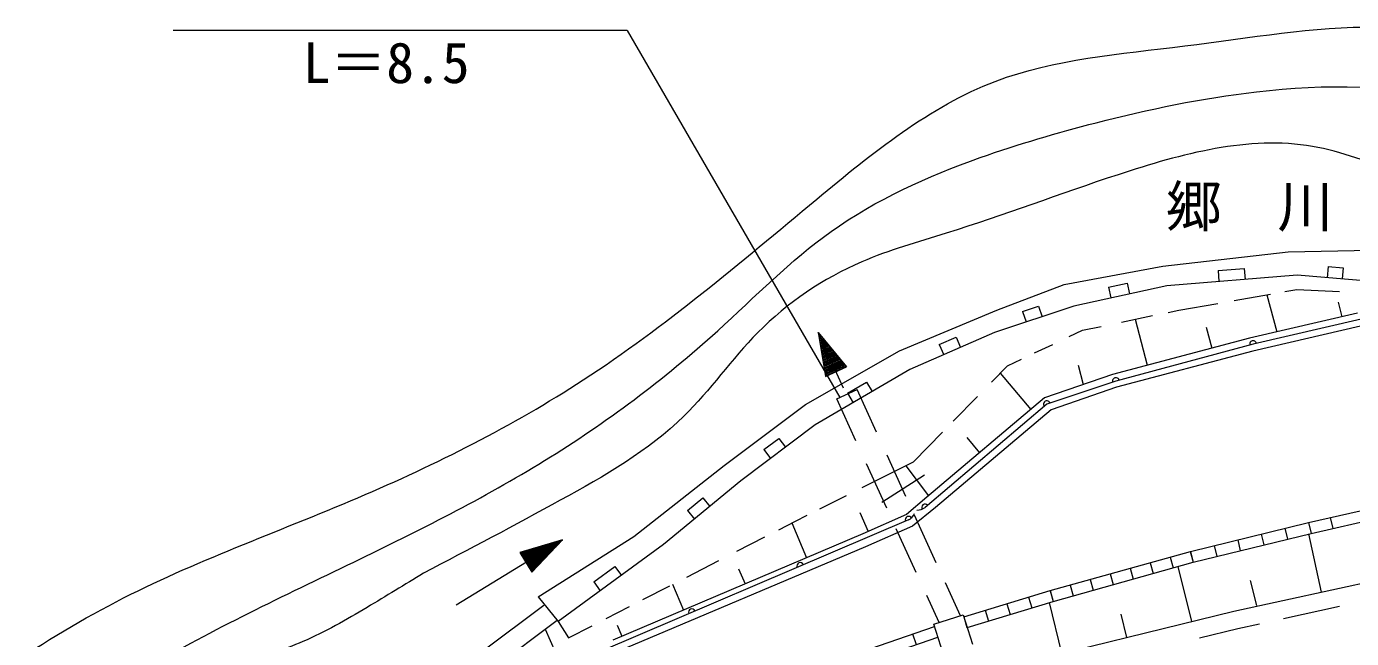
# Model space of a CAD drawing. Units: millimetres, scale not verified. Extents: x 40000 to 680000, y 20000 to 380000.
# Drawn here: x 155515 to 214966, y 306194 to 333648 of the extents above; entities that cross this region are included whole.
import ezdxf
from ezdxf.enums import TextEntityAlignment as Align

# ---------------------------------------------------------------- set-up
doc = ezdxf.new("R2010")
doc.units = ezdxf.units.MM
doc.header["$LTSCALE"] = 1000
for name, color, linetype, lineweight in [('M-BGD', 7, 'Continuous', 13), ('M-TTL-FRAM', 7, 'Continuous', 13), ('M-TTL-TXT', 7, 'Continuous', 13)]:
    doc.layers.add(name, color=color, linetype=linetype, lineweight=lineweight)
doc.styles.add('ＭＳ ゴシック', font='')
doc.styles.get('ＭＳ ゴシック').set_extended_font_data('MS Gothic')

msp = doc.modelspace()

# ---------------------------------------------------------------- linework, layer by layer
at = {"layer": 'M-BGD'}
for q in [(162098, 333464), (192010, 317009)]:
    msp.add_line((182469, 333464), q, dxfattribs=at)
at = {"layer": 'M-TTL-FRAM'}
for p, q in [((206495, 322895), (212124, 323537)), ((206495, 322895), (212124, 323537)), ((212124, 323537), (215835, 323620)), ((212124, 323537), (215835, 323620)), ((202069, 322067), (206495, 322895)), ((202069, 322067), (206495, 322895)), ((213919, 322876), (213879, 322378)), ((213919, 322876), (213879, 322378)), ((213919, 322876), (214593, 322822)), ((213919, 322876), (214593, 322822)), ((214593, 322822), (214553, 322323)), ((214593, 322822), (214553, 322323)), ((212531, 322486), (206681, 322018)), ((212531, 322486), (206681, 322018)), ((208981, 322704), (210151, 322797)), ((208981, 322704), (210151, 322797)), ((208981, 322704), (209021, 322205)), ((208981, 322704), (209021, 322205)), ((210151, 322797), (210191, 322299)), ((210151, 322797), (210191, 322299)), ((215901, 322215), (212531, 322486)), ((215901, 322215), (212531, 322486)), ((199051, 320924), (202069, 322067)), ((199051, 320924), (202069, 322067)), ((206681, 322018), (202502, 321105)), ((206681, 322018), (202502, 321105)), ((204067, 321959), (204903, 322141)), ((204067, 321959), (204903, 322141)), ((204067, 321959), (204174, 321470)), ((204067, 321959), (204174, 321470)), ((204903, 322141), (205009, 321653)), ((204903, 322141), (205009, 321653)), ((209709, 321357), (211338, 321641)), ((209709, 321357), (211338, 321641)), ((211982, 321753), (212510, 321846)), ((211982, 321753), (212510, 321846)), ((212510, 321846), (214426, 321753)), ((212510, 321846), (214426, 321753)), ((202502, 321105), (198946, 319919)), ((202502, 321105), (198946, 319919)), ((200210, 320868), (200922, 321105)), ((200210, 320868), (200922, 321105)), ((200922, 321105), (201080, 320631)), ((200922, 321105), (201080, 320631)), ((207214, 320922), (208968, 321228)), ((207214, 320922), (208968, 321228)), ((211173, 321612), (211613, 319952)), ((214364, 321283), (214536, 320631)), ((194685, 319097), (199051, 320924)), ((194685, 319097), (199051, 320924)), ((200210, 320868), (200368, 320394)), ((200210, 320868), (200368, 320394)), ((204644, 320384), (206037, 320676)), ((204644, 320384), (206037, 320676)), ((205257, 320513), (205803, 318453)), ((206739, 320822), (207214, 320922)), ((206739, 320822), (207214, 320922)), ((215229, 320792), (210390, 319668)), ((215229, 320792), (210390, 319668)), ((215397, 320522), (210550, 319404)), ((215397, 320522), (210550, 319404)), ((192174, 317422), (191043, 319921)), ((191043, 319921), (191368, 317948)), ((191043, 319921), (192311, 318375)), ((191043, 319921), (192311, 318375)), ((191043, 319921), (191368, 317948)), ((192174, 317422), (191043, 319921)), ((191051, 319870), (191076, 319881)), ((191051, 319870), (191076, 319881)), ((198946, 319919), (195151, 318260)), ((198946, 319919), (195151, 318260)), ((202305, 319740), (202893, 320018)), ((202305, 319740), (202893, 320018)), ((202893, 320018), (203735, 320194)), ((202893, 320018), (203735, 320194)), ((208453, 320163), (208703, 319221)), ((215364, 320208), (210535, 319085)), ((215364, 320208), (210535, 319085)), ((191060, 319819), (191108, 319841)), ((191060, 319819), (191108, 319841)), ((191068, 319768), (191141, 319801)), ((191068, 319768), (191141, 319801)), ((191076, 319717), (191174, 319761)), ((191076, 319717), (191174, 319761)), ((191085, 319666), (191207, 319721)), ((191085, 319666), (191207, 319721)), ((191093, 319615), (191240, 319681)), ((191093, 319615), (191240, 319681)), ((191102, 319564), (191273, 319641)), ((191102, 319564), (191273, 319641)), ((191110, 319513), (191305, 319601)), ((191110, 319513), (191305, 319601)), ((191119, 319462), (191338, 319561)), ((191119, 319462), (191338, 319561)), ((191127, 319411), (191371, 319521)), ((191127, 319411), (191371, 319521)), ((191135, 319359), (191404, 319481)), ((191135, 319359), (191404, 319481)), ((191144, 319308), (191437, 319441)), ((191144, 319308), (191437, 319441)), ((191152, 319257), (191470, 319401)), ((191152, 319257), (191470, 319401)), ((191161, 319206), (191502, 319361)), ((191161, 319206), (191502, 319361)), ((191169, 319155), (191535, 319321)), ((191169, 319155), (191535, 319321)), ((191178, 319104), (191568, 319281)), ((191178, 319104), (191568, 319281)), ((196469, 319382), (197228, 319714)), ((196469, 319382), (197228, 319714)), ((196469, 319382), (196669, 318924)), ((196469, 319382), (196669, 318924)), ((197228, 319714), (197428, 319255)), ((197228, 319714), (197428, 319255)), ((200744, 319002), (201563, 319389)), ((200744, 319002), (201563, 319389)), ((210390, 319668), (204241, 318039)), ((210390, 319668), (204241, 318039)), ((210550, 319404), (204393, 317744)), ((210550, 319404), (204393, 317744)), ((190461, 316690), (194685, 319097)), ((190461, 316690), (194685, 319097)), ((191186, 319053), (191601, 319241)), ((191186, 319053), (191601, 319241)), ((191194, 319002), (191634, 319201)), ((191194, 319002), (191634, 319201)), ((191203, 318951), (191667, 319161)), ((191203, 318951), (191667, 319161)), ((191211, 318900), (191699, 319121)), ((191211, 318900), (191699, 319121)), ((191220, 318849), (191732, 319081)), ((191220, 318849), (191732, 319081)), ((191228, 318798), (191765, 319041)), ((191228, 318798), (191765, 319041)), ((191236, 318747), (191798, 319001)), ((191236, 318747), (191798, 319001)), ((191245, 318696), (191831, 318961)), ((191245, 318696), (191831, 318961)), ((191253, 318644), (191864, 318921)), ((191253, 318644), (191864, 318921)), ((191262, 318593), (191896, 318881)), ((191262, 318593), (191896, 318881)), ((191270, 318542), (191929, 318841)), ((191270, 318542), (191929, 318841)), ((191279, 318491), (191962, 318801)), ((191279, 318491), (191962, 318801)), ((191287, 318440), (191995, 318761)), ((191287, 318440), (191995, 318761)), ((191295, 318389), (192028, 318721)), ((191295, 318389), (192028, 318721)), ((191304, 318338), (192061, 318681)), ((191304, 318338), (192061, 318681)), ((199530, 318428), (200161, 318726)), ((199530, 318428), (200161, 318726)), ((210535, 319085), (204416, 317465)), ((210535, 319085), (204416, 317465)), ((195151, 318260), (190902, 315777)), ((195151, 318260), (190902, 315777)), ((191312, 318287), (192093, 318641)), ((191312, 318287), (192093, 318641)), ((191321, 318236), (192126, 318601)), ((191321, 318236), (192126, 318601)), ((191329, 318185), (192159, 318561)), ((191329, 318185), (192159, 318561)), ((191338, 318134), (192192, 318521)), ((191338, 318134), (192192, 318521)), ((191346, 318083), (192225, 318481)), ((191346, 318083), (192225, 318481)), ((191354, 318032), (192257, 318441)), ((191354, 318032), (192257, 318441)), ((191363, 317980), (192290, 318401)), ((191363, 317980), (192290, 318401)), ((191368, 317948), (192311, 318375)), ((191368, 317948), (192311, 318375)), ((198819, 317700), (199530, 318428)), ((198819, 317700), (199530, 318428)), ((199200, 318090), (200574, 316463)), ((202698, 318457), (202929, 317586)), ((192350, 317202), (193199, 317698)), ((192350, 317202), (193199, 317698)), ((193199, 317698), (193452, 317267)), ((193199, 317698), (193452, 317267)), ((204241, 318039), (201194, 316986)), ((204241, 318039), (201194, 316986)), ((204393, 317744), (201297, 316704)), ((204393, 317744), (201297, 316704)), ((191874, 316947), (192783, 317363)), ((191874, 316947), (192783, 317363)), ((192732, 315067), (191874, 316947)), ((192732, 315067), (191874, 316947)), ((192350, 317202), (192602, 316770)), ((192350, 317202), (192602, 316770)), ((193658, 315448), (192783, 317363)), ((193658, 315448), (192783, 317363)), ((201194, 316986), (195914, 312531)), ((201194, 316986), (195914, 312531)), ((197097, 315939), (198179, 317046)), ((197097, 315939), (198179, 317046)), ((204416, 317465), (201496, 316456)), ((204416, 317465), (201496, 316456)), ((186815, 313952), (190461, 316690)), ((186815, 313952), (190461, 316690)), ((201297, 316704), (195833, 312075)), ((201297, 316704), (195833, 312075)), ((201496, 316456), (196301, 312072)), ((201496, 316456), (196301, 312072)), ((190902, 315777), (187570, 313260)), ((190902, 315777), (187570, 313260)), ((188602, 314666), (189268, 315169)), ((188602, 314666), (189268, 315169)), ((189268, 315169), (189570, 314770)), ((189268, 315169), (189570, 314770)), ((195316, 314117), (196619, 315450)), ((195316, 314117), (196619, 315450)), ((197703, 315212), (198281, 314528)), ((188602, 314666), (188903, 314267)), ((188602, 314666), (188903, 314267)), ((182765, 310771), (186815, 313952)), ((182765, 310771), (186815, 313952)), ((193009, 312960), (195316, 314117)), ((193009, 312960), (195316, 314117)), ((194113, 312045), (193204, 314034)), ((194113, 312045), (193204, 314034)), ((194974, 312566), (194130, 314415)), ((194974, 312566), (194130, 314415)), ((194966, 313942), (195988, 312593)), ((193899, 312306), (195810, 313538)), ((187570, 313260), (184096, 310408)), ((187570, 313260), (184096, 310408)), ((213035, 311397), (218897, 312729)), ((213035, 311397), (218897, 312729)), ((185168, 311936), (185863, 312506)), ((185168, 311936), (185863, 312506)), ((185863, 312506), (186181, 312120)), ((185863, 312506), (186181, 312120)), ((191116, 312011), (192302, 312606)), ((191116, 312011), (192302, 312606)), ((195914, 312531), (195003, 311750)), ((213150, 310910), (219000, 312240)), ((213150, 310910), (219000, 312240)), ((185168, 311936), (185486, 311549)), ((185168, 311936), (185486, 311549)), ((190016, 311460), (190541, 311723)), ((190016, 311460), (190541, 311723)), ((192910, 311847), (193273, 310995)), ((195003, 311750), (193038, 310893)), ((196301, 312072), (195266, 311240)), ((196335, 309587), (195359, 311724)), ((196335, 309587), (195359, 311724)), ((214014, 311619), (214125, 311132)), ((214014, 311619), (214125, 311132)), ((195094, 311521), (175650, 303223)), ((189265, 311073), (190016, 311460)), ((189265, 311073), (190016, 311460)), ((189850, 311377), (190513, 309818)), ((195266, 311240), (193166, 310300)), ((195430, 309160), (194536, 311119)), ((195430, 309160), (194536, 311119)), ((207736, 310097), (213035, 311397)), ((207736, 310097), (213035, 311397)), ((211974, 311136), (212093, 310651)), ((211974, 311136), (212093, 310651)), ((213031, 311396), (213150, 310910)), ((213031, 311396), (213150, 310910)), ((213039, 311398), (213150, 310910)), ((213039, 311398), (213150, 310910)), ((174798, 307709), (179572, 310618)), ((174798, 307709), (179572, 310618)), ((179572, 310618), (177653, 310055)), ((179572, 310618), (177653, 310055)), ((179572, 310618), (178192, 309171)), ((179572, 310618), (178192, 309171)), ((178472, 308067), (182765, 310771)), ((178472, 308067), (182765, 310771)), ((178628, 310341), (178893, 309907)), ((178628, 310341), (178893, 309907)), ((178678, 310356), (178929, 309944)), ((178678, 310356), (178929, 309944)), ((178728, 310371), (178965, 309982)), ((178728, 310371), (178965, 309982)), ((178777, 310385), (179001, 310019)), ((178777, 310385), (179001, 310019)), ((178827, 310400), (179036, 310057)), ((178827, 310400), (179036, 310057)), ((178877, 310414), (179072, 310094)), ((178877, 310414), (179072, 310094)), ((178926, 310429), (179108, 310131)), ((178926, 310429), (179108, 310131)), ((178976, 310444), (179143, 310169)), ((178976, 310444), (179143, 310169)), ((179026, 310458), (179179, 310206)), ((179026, 310458), (179179, 310206)), ((179075, 310473), (179215, 310244)), ((179075, 310473), (179215, 310244)), ((179125, 310487), (179251, 310281)), ((179125, 310487), (179251, 310281)), ((179175, 310502), (179286, 310319)), ((179175, 310502), (179286, 310319)), ((179224, 310516), (179322, 310356)), ((179224, 310516), (179322, 310356)), ((179274, 310531), (179358, 310394)), ((179274, 310531), (179358, 310394)), ((179324, 310546), (179393, 310431)), ((179324, 310546), (179393, 310431)), ((184096, 310408), (179370, 306954)), ((184096, 310408), (179370, 306954)), ((179373, 310560), (179429, 310469)), ((179373, 310560), (179429, 310469)), ((179423, 310575), (179465, 310506)), ((179423, 310575), (179465, 310506)), ((179473, 310589), (179501, 310544)), ((179473, 310589), (179501, 310544)), ((179522, 310604), (179536, 310581)), ((193038, 310893), (181827, 306121)), ((187381, 310104), (188638, 310751)), ((187381, 310104), (188638, 310751)), ((207863, 309614), (213150, 310910)), ((207863, 309614), (213150, 310910)), ((208801, 310359), (208920, 309873)), ((208801, 310359), (208920, 309873)), ((209859, 310618), (209978, 310132)), ((209859, 310618), (209978, 310132)), ((210916, 310877), (211035, 310392)), ((210916, 310877), (211035, 310392)), ((213034, 310882), (213602, 308278)), ((177653, 310055), (178192, 309171)), ((177653, 310055), (178192, 309171)), ((177685, 310064), (178215, 309195)), ((177685, 310064), (178215, 309195)), ((177734, 310079), (178250, 309232)), ((177734, 310079), (178250, 309232)), ((177784, 310094), (178286, 309270)), ((177784, 310094), (178286, 309270)), ((177834, 310108), (178322, 309307)), ((177834, 310108), (178322, 309307)), ((177883, 310123), (178357, 309345)), ((177883, 310123), (178357, 309345)), ((177933, 310137), (178393, 309382)), ((177933, 310137), (178393, 309382)), ((177983, 310152), (178429, 309420)), ((177983, 310152), (178429, 309420)), ((178032, 310167), (178465, 309457)), ((178032, 310167), (178465, 309457)), ((178082, 310181), (178500, 309495)), ((178082, 310181), (178500, 309495)), ((178132, 310196), (178536, 309532)), ((178132, 310196), (178536, 309532)), ((178181, 310210), (178572, 309570)), ((178181, 310210), (178572, 309570)), ((178231, 310225), (178608, 309607)), ((178231, 310225), (178608, 309607)), ((178281, 310239), (178643, 309645)), ((178281, 310239), (178643, 309645)), ((178330, 310254), (178679, 309682)), ((178330, 310254), (178679, 309682)), ((178380, 310269), (178715, 309719)), ((178380, 310269), (178715, 309719)), ((178430, 310283), (178750, 309757)), ((178430, 310283), (178750, 309757)), ((178479, 310298), (178786, 309794)), ((178479, 310298), (178786, 309794)), ((178529, 310312), (178822, 309832)), ((178529, 310312), (178822, 309832)), ((178579, 310327), (178858, 309869)), ((178579, 310327), (178858, 309869)), ((193166, 310300), (182054, 305609)), ((201444, 308340), (207736, 310097)), ((201444, 308340), (207736, 310097)), ((206831, 309845), (206966, 309363)), ((206831, 309845), (206966, 309363)), ((207728, 310095), (207863, 309614)), ((207728, 310095), (207863, 309614)), ((207744, 310099), (207863, 309614)), ((207744, 310099), (207863, 309614)), ((209687, 307424), (222276, 310172)), ((209687, 307424), (222276, 310172)), ((180965, 308740), (181911, 309430)), ((180965, 308740), (181911, 309430)), ((181911, 309430), (182206, 309027)), ((181911, 309430), (182206, 309027)), ((185142, 308952), (186576, 309690)), ((185142, 308952), (186576, 309690)), ((187469, 309321), (187757, 308645)), ((201584, 307859), (207863, 309614)), ((201584, 307859), (207863, 309614)), ((205037, 309343), (205172, 308862)), ((205037, 309343), (205172, 308862)), ((205934, 309594), (206069, 309113)), ((205934, 309594), (206069, 309113)), ((207179, 309423), (207783, 306957)), ((180965, 308740), (181260, 308336)), ((180965, 308740), (181260, 308336)), ((183176, 307940), (184384, 308561)), ((183176, 307940), (184384, 308561)), ((184505, 308624), (184997, 307470)), ((197420, 307211), (196745, 308689)), ((197420, 307211), (196745, 308689)), ((202346, 308592), (202481, 308110)), ((202346, 308592), (202481, 308110)), ((203243, 308842), (203378, 308361)), ((203243, 308842), (203378, 308361)), ((204140, 309093), (204275, 308611)), ((204140, 309093), (204275, 308611)), ((210420, 308799), (210697, 307671)), ((178472, 308067), (179370, 306954)), ((196460, 306906), (195908, 308115)), ((196460, 306906), (195908, 308115)), ((197573, 307164), (201444, 308340)), ((197573, 307164), (201444, 308340)), ((200471, 308044), (200616, 307566)), ((200471, 308044), (200616, 307566)), ((201439, 308338), (201584, 307859)), ((201439, 308338), (201584, 307859)), ((201449, 308341), (201584, 307859)), ((201449, 308341), (201584, 307859)), ((178730, 307677), (175992, 305621)), ((181526, 307091), (182566, 307626)), ((181526, 307091), (182566, 307626)), ((197724, 306688), (201584, 307859)), ((197724, 306688), (201584, 307859)), ((198332, 304643), (209687, 307424)), ((198536, 307457), (198682, 306978)), ((198536, 307457), (198682, 306978)), ((199504, 307751), (199649, 307272)), ((199504, 307751), (199649, 307272)), ((201398, 307803), (201955, 305530)), ((211915, 307091), (214431, 307640)), ((211915, 307091), (214431, 307640)), ((179322, 307008), (176450, 304853)), ((179370, 306954), (179834, 306220)), ((182018, 306790), (182230, 306292)), ((196223, 306831), (197545, 307251)), ((196640, 305516), (196223, 306831)), ((197545, 307251), (197963, 305936)), ((197569, 307163), (197714, 306685)), ((197569, 307163), (197714, 306685)), ((204613, 307290), (204869, 306244)), ((209867, 306644), (210844, 306857)), ((209867, 306644), (210844, 306857)), ((178787, 306606), (179454, 305082)), ((179834, 306220), (180889, 306763)), ((179834, 306220), (180889, 306763)), ((183761, 302421), (196253, 306737)), ((183923, 301948), (196404, 306260)), ((195270, 306397), (195433, 305925)), ((208151, 306224), (209867, 306644)), ((208151, 306224), (209867, 306644))]:
    msp.add_line(p, q, dxfattribs=at)
for centre, radius, start, end in [((210550, 319404), 150, 12.99462, 195.08454), ((210550, 319404), 150, 12.99462, 195.08454), ((204393, 317744), 150, 15.08454, 198.58072), ((204393, 317744), 150, 15.08454, 198.58072), ((201297, 316704), 150, 18.58072, 220.26972), ((195833, 312075), 150, 40.26972, 220.26972), ((195833, 312075), 150, 40.26972, 220.26972), ((195094, 311521), 150, 23.10911, 203.10911), ((194898, 311981), 500, 293.10911, 338.10911), ((195510, 312456), 500, 265.26972, 310.26972), ((195510, 312456), 500, 265.26972, 310.26972), ((190233, 309446), 150, 23.10911, 203.10911), ((185372, 307372), 150, 23.10911, 203.10911)]:
    msp.add_arc(centre, radius, start, end, dxfattribs=at)
for points in [[(220495, 325901), (219362, 326279), (218229, 326656), (217094, 327068), (215812, 327533), (214528, 328041), (213211, 328268), (210356, 328761), (207341, 327934), (204492, 327000), (201859, 326137), (199367, 325182), (196783, 324376), (195512, 323980), (194220, 323620), (192991, 323090), (191260, 322344), (189655, 321260), (188329, 319916), (187152, 318724), (186195, 317328), (185014, 316168), (183430, 314611), (181444, 313479), (179466, 312393), (177414, 311267), (175370, 310192), (173326, 309118)], [(220495, 325901), (219362, 326279), (218229, 326656), (217094, 327068), (215812, 327533), (214528, 328041), (213211, 328268), (210356, 328761), (207341, 327934), (204492, 327000), (201859, 326137), (199367, 325182), (196783, 324376), (195512, 323980), (194220, 323620), (192991, 323090), (191260, 322344), (189655, 321260), (188329, 319916), (187152, 318724), (186195, 317328), (185014, 316168), (183430, 314611), (181444, 313479), (179466, 312393), (177414, 311267), (175370, 310192), (173326, 309118)], [(173326, 309118), (172485, 308607), (171644, 308096), (170797, 307590), (169861, 307031), (168917, 306479), (167916, 306057), (167476, 305871), (167025, 305711), (166580, 305534), (165871, 305252), (165179, 304928), (164476, 304629), (163696, 304297), (162903, 303995), (162107, 303700), (161062, 303313), (160013, 302936), (158949, 302611), (157782, 302254), (156597, 301958), (155425, 301622), (153670, 301118), (151943, 300523), (150227, 299901), (148935, 299433), (147649, 298950), (146363, 298467)]]:
    msp.add_open_spline(points, degree=3, knots=[0, 0, 0, 0, 1, 1, 1, 2, 2, 2, 3, 3, 3, 4, 4, 4, 5, 5, 5, 6, 6, 6, 7, 7, 7, 8, 8, 8, 9, 9, 9, 9], dxfattribs=at)
at = {"layer": 'M-TTL-TXT'}
for points, knots in [([(146265, 298820), (147095, 299396), (147925, 299972), (148734, 300575), (149284, 300985), (149825, 301407), (150372, 301822), (150918, 302237), (151470, 302644), (152023, 303051), (152274, 303236), (152526, 303421), (152779, 303604), (153032, 303787), (153286, 303969), (153541, 304149), (153796, 304329), (154052, 304507), (154310, 304684), (155992, 305835), (157735, 306907), (159542, 307843), (163031, 309652), (166753, 310958), (170386, 312508), (173895, 314005), (177322, 315729), (180492, 317790), (184176, 320185), (187512, 323034), (190971, 325904), (193476, 327982), (196045, 330070), (198983, 331188), (201631, 332195), (204578, 332415), (207483, 332777), (210393, 333141), (213261, 333648), (216105, 333628), (221072, 333592), (225968, 331946), (230864, 330301)], [0, 0, 0, 0, 1, 1, 1, 2, 2, 2, 3, 3, 3, 4, 4, 4, 5, 5, 5, 6, 6, 6, 7, 7, 7, 8, 8, 8, 9, 9, 9, 10, 10, 10, 11, 11, 11, 12, 12, 12, 13, 13, 13, 14, 14, 14, 14]), ([(156383, 301982), (157872, 302965), (159360, 303948), (160893, 304854), (163890, 306626), (167055, 308101), (170199, 309621), (173115, 311031), (176012, 312480), (178762, 314176), (181514, 315873), (184118, 317818), (186527, 319997), (188205, 321514), (189787, 323145), (191613, 324447), (193633, 325888), (195951, 326927), (198311, 327767), (200025, 328377), (201762, 328882), (203509, 329330), (205867, 329935), (208245, 330435), (210702, 330720), (213780, 331077), (216982, 331095), (219867, 330163), (221784, 329544), (223562, 328506), (225339, 327469)], [0, 0, 0, 0, 1, 1, 1, 2, 2, 2, 3, 3, 3, 4, 4, 4, 5, 5, 5, 6, 6, 6, 7, 7, 7, 8, 8, 8, 9, 9, 9, 10, 10, 10, 10])]:
    msp.add_open_spline(points, degree=3, knots=knots, dxfattribs=at)

# ---------------------------------------------------------------- texts
at = {"layer": 'M-BGD', "style": 'ＭＳ ゴシック'}
msp.add_text('L＝8.5', height=1833, dxfattribs=at).set_placement((167909, 330559), align=Align.BOTTOM_LEFT)
at = {"layer": 'M-TTL-FRAM', "style": 'ＭＳ ゴシック'}
msp.add_text('郷\u3000川', height=1833, dxfattribs=at).set_placement((206641, 325578), align=Align.MIDDLE_LEFT)

doc.saveas('drawing.dxf')
